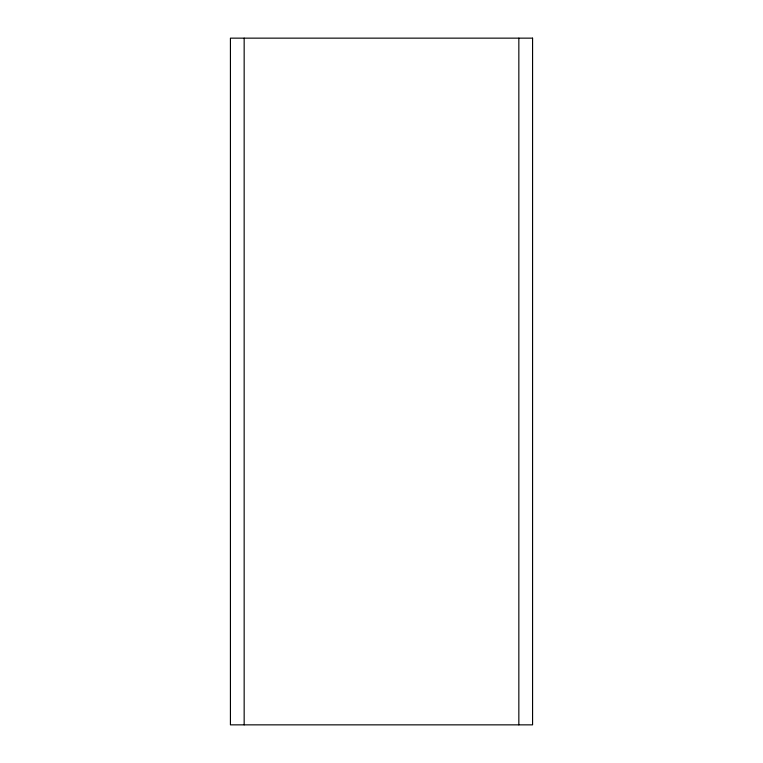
<?xml version="1.0" encoding="UTF-8"?>
<svg xmlns="http://www.w3.org/2000/svg" width="763" height="763" viewBox="0 0 763 763"><rect width="100%" height="100%" fill="white"/><g stroke="black" fill="none" stroke-linecap="round" stroke-linejoin="round"><path stroke-width="1.14" d="M518.84 38.15L518.84 724.85M244.16 38.15L244.16 724.85M532.574 38.15L230.426 38.15L230.426 724.85L532.574 724.85L532.574 38.15"/></g></svg>
